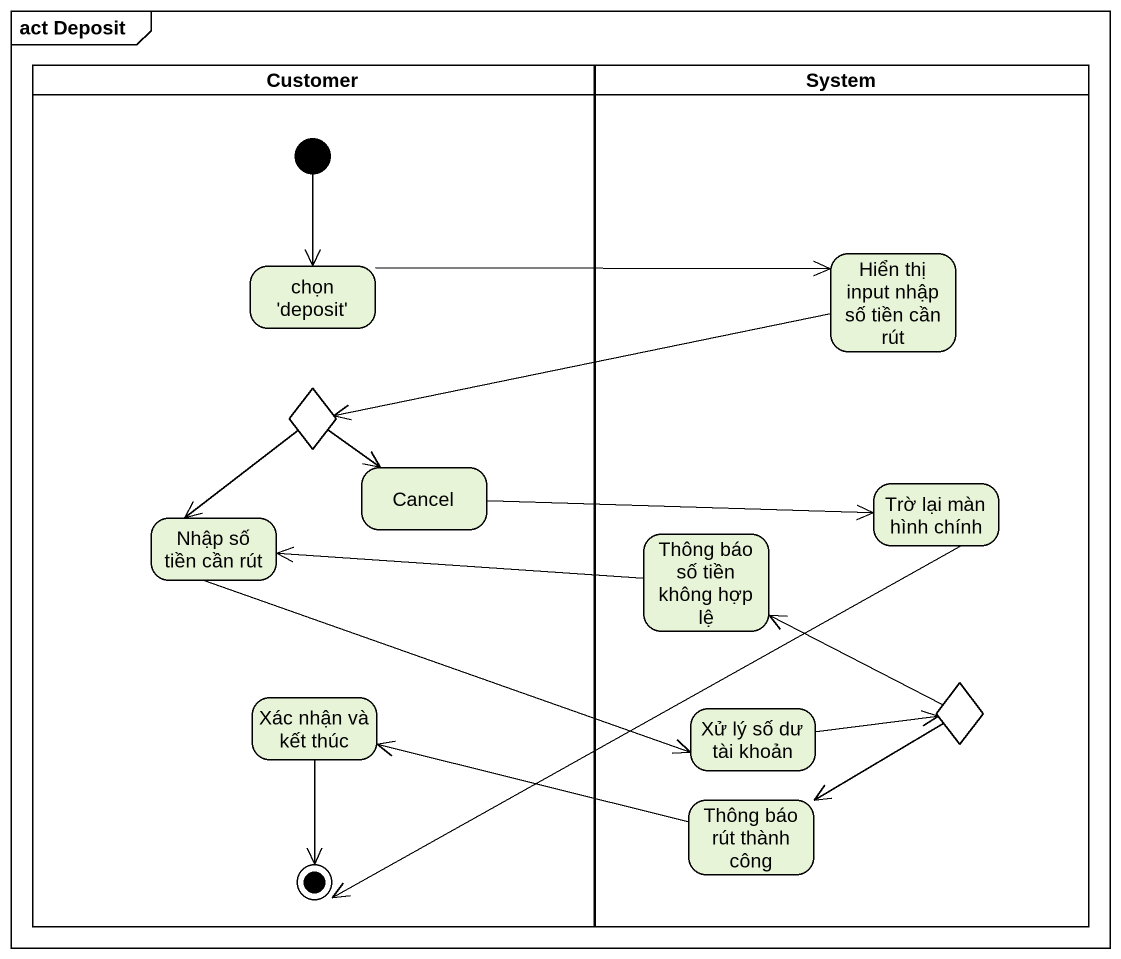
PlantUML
@startuml
mainframe act Deposit
hide empty description
state Customer <<partition>> {
  state "chọn 'deposit'" as chọn_deposit
  state choice1 <<choice>>
  state Cancel
  state "Nhập số tiền cần rút" as Nhập_số_tiền_cần_rút
  state "Xác nhận và kết thúc" as Xác_nhận_và_kết_thúc
  state final1 <<end>>
  [*] --> chọn_deposit
}
state System <<partition>> {
  state "Hiển thị input nhập số tiền cần rút" as Hiển_thị_input_nhập_số_tiền
  state "Trờ lại màn hình chính" as Trờ_lại_màn_hình_chính
  state "Thông báo số tiền không hợp lệ" as Thông_báo_số_tiền_không_hợp
  state "Xử lý số dư tài khoản" as Xử_lý_số_dư_tài_khoản
  state choice2 <<choice>>
  state "Thông báo rút thành công" as Thông_báo_rút_thành_công
}
Hiển_thị_input_nhập_số_tiền -left-> choice1
chọn_deposit -right-> Hiển_thị_input_nhập_số_tiền
choice1 --> Cancel
choice1 --> Nhập_số_tiền_cần_rút
Cancel -right-> Trờ_lại_màn_hình_chính
Trờ_lại_màn_hình_chính -left-> final1
Nhập_số_tiền_cần_rút -right-> Xử_lý_số_dư_tài_khoản
Thông_báo_số_tiền_không_hợp -left-> Nhập_số_tiền_cần_rút
Xác_nhận_và_kết_thúc --> final1
Xử_lý_số_dư_tài_khoản -right-> choice2
choice2 -left-> Thông_báo_số_tiền_không_hợp
choice2 -left-> Thông_báo_rút_thành_công
Thông_báo_rút_thành_công -left-> Xác_nhận_và_kết_thúc
@enduml
